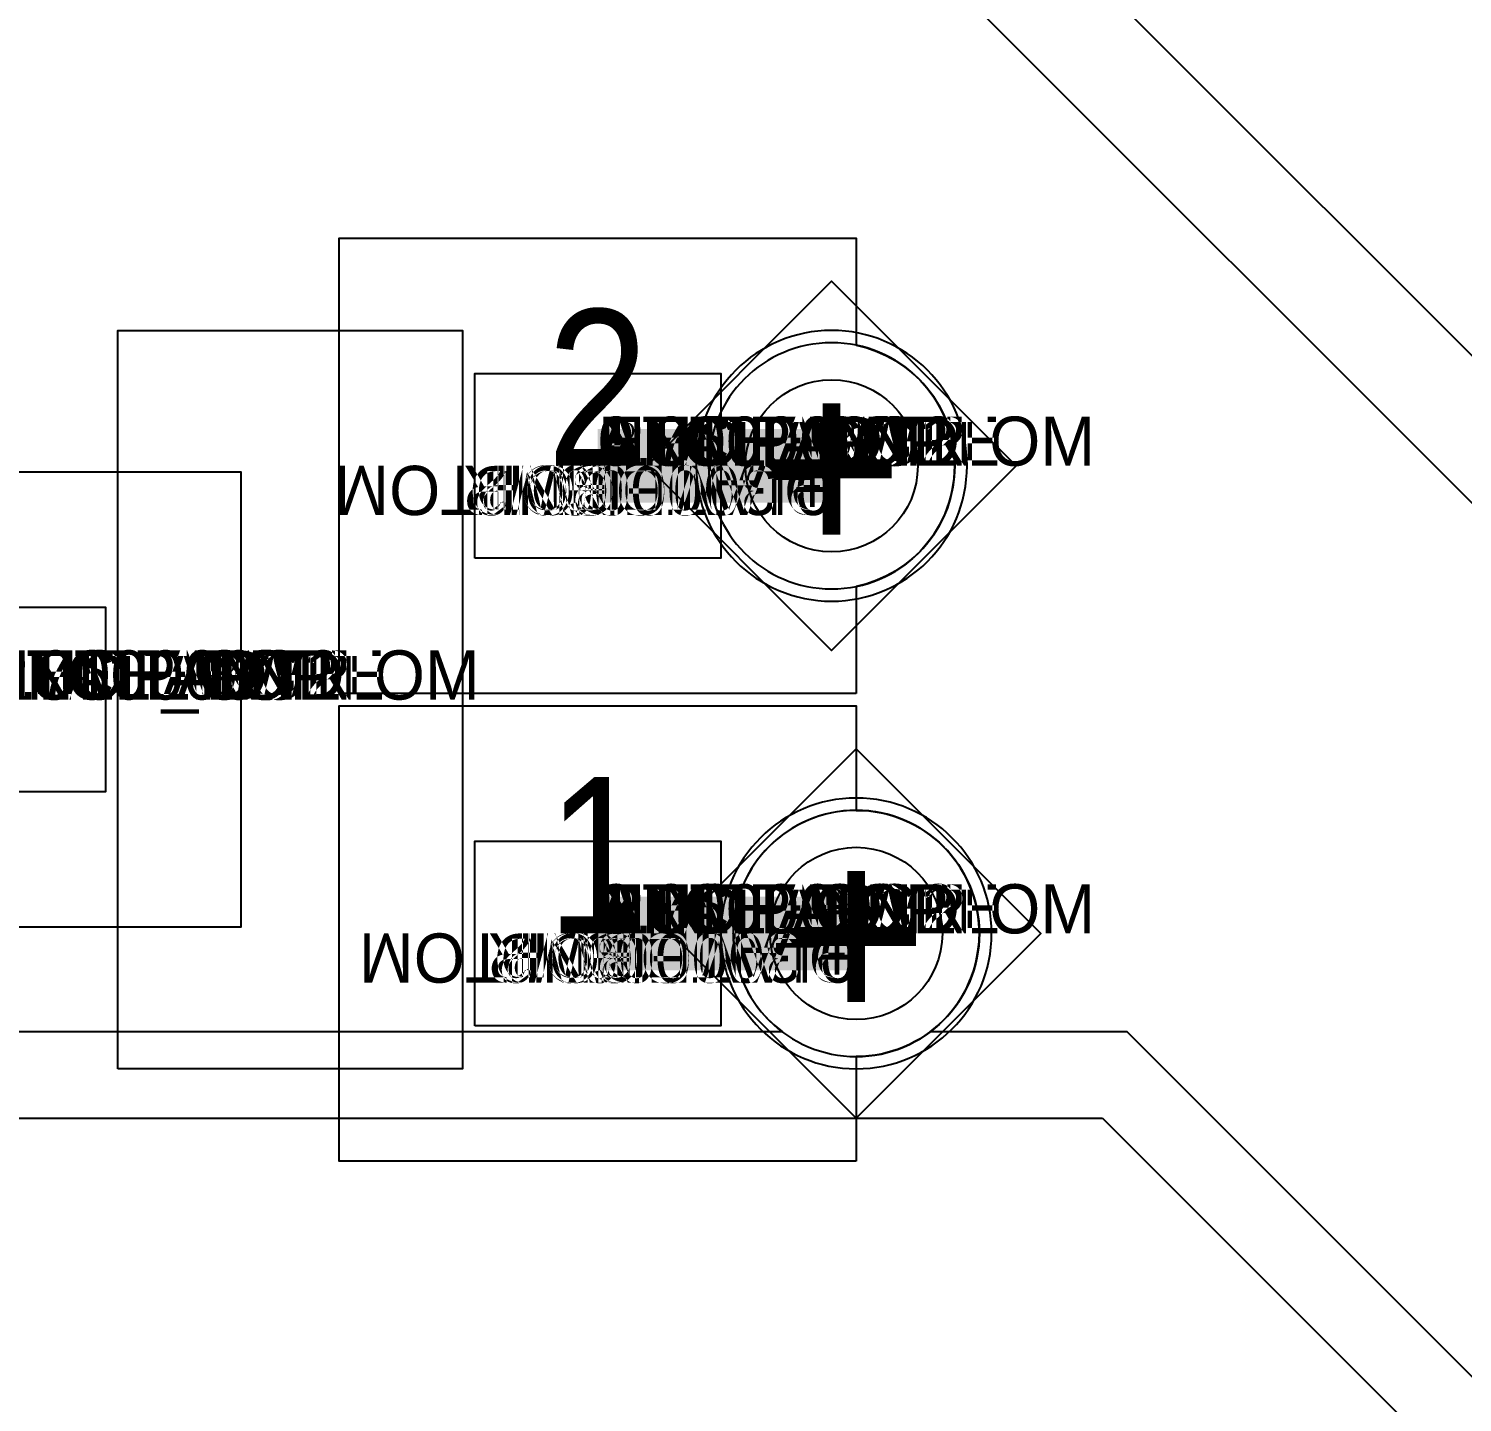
# Model space of a CAD drawing. Extents: x 0 to 323, y 0 to 320.
# Drawn here: x 144.55 to 150.37, y 199.25 to 204.83 of the extents above; entities that cross this region are included whole.
import ezdxf
from ezdxf.enums import TextEntityAlignment as Align

# ---------------------------------------------------------------- set-up
doc = ezdxf.new("R2010")
doc.units = 0
doc.header["$MEASUREMENT"] = 0
doc.layers.get('0').update_dxf_attribs({"linetype": 'CONTINUOUS'})
for name, color, linetype in [('CDN_FIGURES', 7, 'CONTINUOUS'), ('ETCH_BOTTOM', 7, 'CONTINUOUS'), ('ETCH_GND', 3, 'CONTINUOUS'), ('ETCH_INT1', 4, 'CONTINUOUS'), ('ETCH_INT2', 5, 'CONTINUOUS'), ('ETCH_PWR', 6, 'CONTINUOUS'), ('ETCH_TOP', 2, 'CONTINUOUS'), ('MANUFACTURING_NCLEGEND-1-6', 8, 'CONTINUOUS'), ('PACKAGE_GEOMETRY_ASSEMBLY_TOP', 11, 'CONTINUOUS'), ('PACKAGE_GEOMETRY_PIN_NUMBER', 9, 'CONTINUOUS')]:
    doc.layers.add(name, color=color, linetype=linetype)

# ---------------------------------------------------------------- blocks, each defined once
blk = doc.blocks.new('PAD_INFO')
for tag in ['SHAPE_TYPE', 'PAD_HEIGHT', 'PAD_LAYER', 'PAD_TYPE', 'PAD_WIDTH']:
    blk.add_attdef(tag, (0, 0), '', height=0.2)
at = {"flags": 2}
blk.add_attdef('CDN_TYPE', (0, 0), '', height=0.2, dxfattribs=at)
blk = doc.blocks.new('DRILL_INFO')
at = {"flags": 2}
blk.add_attdef('CDN_TYPE', (0, 0), '', height=0.2, dxfattribs=at)
for tag in ['FSHAPE', 'FCHAR', 'DRILL_HEIGHT', 'DIAMETER', 'PLATED', 'DRILL_WIDTH']:
    blk.add_attdef(tag, (0, 0), '', height=0.2)
blk = doc.blocks.new('VIA0700X0300')
at = {"layer": 'ETCH_BOTTOM'}
blk.add_circle((0, 0), 0.35, dxfattribs=at)
at = {"layer": 'ETCH_GND'}
blk.add_circle((0, 0), 0.35, dxfattribs=at)
at = {"layer": 'ETCH_INT1'}
blk.add_circle((0, 0), 0.35, dxfattribs=at)
at = {"layer": 'ETCH_INT2'}
blk.add_circle((0, 0), 0.35, dxfattribs=at)
at = {"layer": 'ETCH_PWR'}
blk.add_circle((0, 0), 0.35, dxfattribs=at)
at = {"layer": 'ETCH_TOP'}
blk.add_circle((0, 0), 0.35, dxfattribs=at)
ref = blk.add_blockref('PAD_INFO', (0, 0))
ref.add_attrib('PAD_LAYER', 'ETCH_TOP', (0, 0), dxfattribs={"height": 0.2})
ref.add_attrib('SHAPE_TYPE', 'NULL', (0, 0), dxfattribs={"height": 0.2})
ref.add_attrib('PAD_TYPE', 'ANTIPAD', (0, 0), dxfattribs={"height": 0.2})
ref.add_attrib('PAD_WIDTH', '0.000000', (0, 0), dxfattribs={"height": 0.2})
ref.add_attrib('PAD_HEIGHT', '0.000000', (0, 0), dxfattribs={"height": 0.2})
ref = blk.add_blockref('PAD_INFO', (0, 0))
ref.add_attrib('PAD_LAYER', 'ETCH_GND', (0, 0), dxfattribs={"height": 0.2})
ref.add_attrib('SHAPE_TYPE', 'NULL', (0, 0), dxfattribs={"height": 0.2})
ref.add_attrib('PAD_TYPE', 'ANTIPAD', (0, 0), dxfattribs={"height": 0.2})
ref.add_attrib('PAD_WIDTH', '0.000000', (0, 0), dxfattribs={"height": 0.2})
ref.add_attrib('PAD_HEIGHT', '0.000000', (0, 0), dxfattribs={"height": 0.2})
ref = blk.add_blockref('PAD_INFO', (0, 0))
ref.add_attrib('PAD_LAYER', 'ETCH_INT1', (0, 0), dxfattribs={"height": 0.2})
ref.add_attrib('SHAPE_TYPE', 'NULL', (0, 0), dxfattribs={"height": 0.2})
ref.add_attrib('PAD_TYPE', 'ANTIPAD', (0, 0), dxfattribs={"height": 0.2})
ref.add_attrib('PAD_WIDTH', '0.000000', (0, 0), dxfattribs={"height": 0.2})
ref.add_attrib('PAD_HEIGHT', '0.000000', (0, 0), dxfattribs={"height": 0.2})
ref = blk.add_blockref('PAD_INFO', (0, 0))
ref.add_attrib('PAD_LAYER', 'ETCH_INT2', (0, 0), dxfattribs={"height": 0.2})
ref.add_attrib('SHAPE_TYPE', 'NULL', (0, 0), dxfattribs={"height": 0.2})
ref.add_attrib('PAD_TYPE', 'ANTIPAD', (0, 0), dxfattribs={"height": 0.2})
ref.add_attrib('PAD_WIDTH', '0.000000', (0, 0), dxfattribs={"height": 0.2})
ref.add_attrib('PAD_HEIGHT', '0.000000', (0, 0), dxfattribs={"height": 0.2})
ref = blk.add_blockref('PAD_INFO', (0, 0))
ref.add_attrib('PAD_LAYER', 'ETCH_PWR', (0, 0), dxfattribs={"height": 0.2})
ref.add_attrib('SHAPE_TYPE', 'NULL', (0, 0), dxfattribs={"height": 0.2})
ref.add_attrib('PAD_TYPE', 'ANTIPAD', (0, 0), dxfattribs={"height": 0.2})
ref.add_attrib('PAD_WIDTH', '0.000000', (0, 0), dxfattribs={"height": 0.2})
ref.add_attrib('PAD_HEIGHT', '0.000000', (0, 0), dxfattribs={"height": 0.2})
ref = blk.add_blockref('PAD_INFO', (0, 0))
ref.add_attrib('PAD_LAYER', 'ETCH_BOTTOM', (0, 0), dxfattribs={"height": 0.2})
ref.add_attrib('SHAPE_TYPE', 'NULL', (0, 0), dxfattribs={"height": 0.2})
ref.add_attrib('PAD_TYPE', 'ANTIPAD', (0, 0), dxfattribs={"height": 0.2})
ref.add_attrib('PAD_WIDTH', '0.000000', (0, 0), dxfattribs={"height": 0.2})
ref.add_attrib('PAD_HEIGHT', '0.000000', (0, 0), dxfattribs={"height": 0.2})
ref = blk.add_blockref('PAD_INFO', (0, 0))
ref.add_attrib('PAD_LAYER', 'ETCH_TOP', (0, 0), dxfattribs={"height": 0.2})
ref.add_attrib('SHAPE_TYPE', 'NULL', (0, 0), dxfattribs={"height": 0.2})
ref.add_attrib('PAD_TYPE', 'THERMAL', (0, 0), dxfattribs={"height": 0.2})
ref.add_attrib('PAD_WIDTH', '0.000000', (0, 0), dxfattribs={"height": 0.2})
ref.add_attrib('PAD_HEIGHT', '0.000000', (0, 0), dxfattribs={"height": 0.2})
ref = blk.add_blockref('PAD_INFO', (0, 0))
ref.add_attrib('PAD_LAYER', 'ETCH_GND', (0, 0), dxfattribs={"height": 0.2})
ref.add_attrib('SHAPE_TYPE', 'NULL', (0, 0), dxfattribs={"height": 0.2})
ref.add_attrib('PAD_TYPE', 'THERMAL', (0, 0), dxfattribs={"height": 0.2})
ref.add_attrib('PAD_WIDTH', '0.000000', (0, 0), dxfattribs={"height": 0.2})
ref.add_attrib('PAD_HEIGHT', '0.000000', (0, 0), dxfattribs={"height": 0.2})
ref = blk.add_blockref('PAD_INFO', (0, 0))
ref.add_attrib('PAD_LAYER', 'ETCH_INT1', (0, 0), dxfattribs={"height": 0.2})
ref.add_attrib('SHAPE_TYPE', 'NULL', (0, 0), dxfattribs={"height": 0.2})
ref.add_attrib('PAD_TYPE', 'THERMAL', (0, 0), dxfattribs={"height": 0.2})
ref.add_attrib('PAD_WIDTH', '0.000000', (0, 0), dxfattribs={"height": 0.2})
ref.add_attrib('PAD_HEIGHT', '0.000000', (0, 0), dxfattribs={"height": 0.2})
ref = blk.add_blockref('PAD_INFO', (0, 0))
ref.add_attrib('PAD_LAYER', 'ETCH_INT2', (0, 0), dxfattribs={"height": 0.2})
ref.add_attrib('SHAPE_TYPE', 'NULL', (0, 0), dxfattribs={"height": 0.2})
ref.add_attrib('PAD_TYPE', 'THERMAL', (0, 0), dxfattribs={"height": 0.2})
ref.add_attrib('PAD_WIDTH', '0.000000', (0, 0), dxfattribs={"height": 0.2})
ref.add_attrib('PAD_HEIGHT', '0.000000', (0, 0), dxfattribs={"height": 0.2})
ref = blk.add_blockref('PAD_INFO', (0, 0))
ref.add_attrib('PAD_LAYER', 'ETCH_PWR', (0, 0), dxfattribs={"height": 0.2})
ref.add_attrib('SHAPE_TYPE', 'NULL', (0, 0), dxfattribs={"height": 0.2})
ref.add_attrib('PAD_TYPE', 'THERMAL', (0, 0), dxfattribs={"height": 0.2})
ref.add_attrib('PAD_WIDTH', '0.000000', (0, 0), dxfattribs={"height": 0.2})
ref.add_attrib('PAD_HEIGHT', '0.000000', (0, 0), dxfattribs={"height": 0.2})
ref = blk.add_blockref('PAD_INFO', (0, 0))
ref.add_attrib('PAD_LAYER', 'ETCH_BOTTOM', (0, 0), dxfattribs={"height": 0.2})
ref.add_attrib('SHAPE_TYPE', 'NULL', (0, 0), dxfattribs={"height": 0.2})
ref.add_attrib('PAD_TYPE', 'THERMAL', (0, 0), dxfattribs={"height": 0.2})
ref.add_attrib('PAD_WIDTH', '0.000000', (0, 0), dxfattribs={"height": 0.2})
ref.add_attrib('PAD_HEIGHT', '0.000000', (0, 0), dxfattribs={"height": 0.2})
ref = blk.add_blockref('PAD_INFO', (0, 0))
ref.add_attrib('PAD_LAYER', 'ETCH_TOP', (0, 0), dxfattribs={"height": 0.2})
ref.add_attrib('SHAPE_TYPE', 'CIRCLE', (0, 0), dxfattribs={"height": 0.2})
ref.add_attrib('PAD_TYPE', 'REGULAR', (0, 0), dxfattribs={"height": 0.2})
ref.add_attrib('PAD_WIDTH', '0.700000', (0, 0), dxfattribs={"height": 0.2})
ref.add_attrib('PAD_HEIGHT', '0.700000', (0, 0), dxfattribs={"height": 0.2})
ref = blk.add_blockref('PAD_INFO', (0, 0))
ref.add_attrib('PAD_LAYER', 'ETCH_GND', (0, 0), dxfattribs={"height": 0.2})
ref.add_attrib('SHAPE_TYPE', 'CIRCLE', (0, 0), dxfattribs={"height": 0.2})
ref.add_attrib('PAD_TYPE', 'REGULAR', (0, 0), dxfattribs={"height": 0.2})
ref.add_attrib('PAD_WIDTH', '0.700000', (0, 0), dxfattribs={"height": 0.2})
ref.add_attrib('PAD_HEIGHT', '0.700000', (0, 0), dxfattribs={"height": 0.2})
ref = blk.add_blockref('PAD_INFO', (0, 0))
ref.add_attrib('PAD_LAYER', 'ETCH_INT1', (0, 0), dxfattribs={"height": 0.2})
ref.add_attrib('SHAPE_TYPE', 'CIRCLE', (0, 0), dxfattribs={"height": 0.2})
ref.add_attrib('PAD_TYPE', 'REGULAR', (0, 0), dxfattribs={"height": 0.2})
ref.add_attrib('PAD_WIDTH', '0.700000', (0, 0), dxfattribs={"height": 0.2})
ref.add_attrib('PAD_HEIGHT', '0.700000', (0, 0), dxfattribs={"height": 0.2})
ref = blk.add_blockref('PAD_INFO', (0, 0))
ref.add_attrib('PAD_LAYER', 'ETCH_INT2', (0, 0), dxfattribs={"height": 0.2})
ref.add_attrib('SHAPE_TYPE', 'CIRCLE', (0, 0), dxfattribs={"height": 0.2})
ref.add_attrib('PAD_TYPE', 'REGULAR', (0, 0), dxfattribs={"height": 0.2})
ref.add_attrib('PAD_WIDTH', '0.700000', (0, 0), dxfattribs={"height": 0.2})
ref.add_attrib('PAD_HEIGHT', '0.700000', (0, 0), dxfattribs={"height": 0.2})
ref = blk.add_blockref('PAD_INFO', (0, 0))
ref.add_attrib('PAD_LAYER', 'ETCH_PWR', (0, 0), dxfattribs={"height": 0.2})
ref.add_attrib('SHAPE_TYPE', 'CIRCLE', (0, 0), dxfattribs={"height": 0.2})
ref.add_attrib('PAD_TYPE', 'REGULAR', (0, 0), dxfattribs={"height": 0.2})
ref.add_attrib('PAD_WIDTH', '0.700000', (0, 0), dxfattribs={"height": 0.2})
ref.add_attrib('PAD_HEIGHT', '0.700000', (0, 0), dxfattribs={"height": 0.2})
ref = blk.add_blockref('PAD_INFO', (0, 0))
ref.add_attrib('PAD_LAYER', 'ETCH_BOTTOM', (0, 0), dxfattribs={"height": 0.2})
ref.add_attrib('SHAPE_TYPE', 'CIRCLE', (0, 0), dxfattribs={"height": 0.2})
ref.add_attrib('PAD_TYPE', 'REGULAR', (0, 0), dxfattribs={"height": 0.2})
ref.add_attrib('PAD_WIDTH', '0.700000', (0, 0), dxfattribs={"height": 0.2})
ref.add_attrib('PAD_HEIGHT', '0.700000', (0, 0), dxfattribs={"height": 0.2})
ref = blk.add_blockref('DRILL_INFO', (0, 0))
ref.add_attrib('DIAMETER', '0.300000', (0, 0), dxfattribs={"height": 0.2})
ref.add_attrib('PLATED', 'PLATED', (0, 0), dxfattribs={"height": 0.2})
ref.add_attrib('FSHAPE', 'DIAMOND', (0, 0), dxfattribs={"height": 0.2})
ref.add_attrib('FCHAR', '+', (0, 0), dxfattribs={"height": 0.2})
ref.add_attrib('DRILL_WIDTH', '1.500000', (0, 0), dxfattribs={"height": 0.2})
ref.add_attrib('DRILL_HEIGHT', '1.500000', (0, 0), dxfattribs={"height": 0.2})
for tag in ['CDN_TYPE', 'PIN']:
    blk.add_attdef(tag, (0, 0), '', height=0.2)
at = {"flags": 2}
for tag in ['PSTKNAME', 'BBV']:
    blk.add_attdef(tag, (0, 0), '', height=0.2, dxfattribs=at)
blk = doc.blocks.new('FIGURE_DIAMOND')
at = {"layer": 'CDN_FIGURES'}
blk.add_lwpolyline([(-0.5, 0), (0, 0.5), (0.5, 0), (0, -0.5)], close=True, dxfattribs=at)
blk = doc.blocks.new('RC1000X0750TS')
at = {"layer": 'ETCH_TOP'}
blk.add_lwpolyline([(-0.5, -0.375), (-0.5, 0.375), (0.5, 0.375), (0.5, -0.375)], close=True, dxfattribs=at)
ref = blk.add_blockref('PAD_INFO', (0, 0))
ref.add_attrib('PAD_LAYER', 'ETCH_TOP', (0, 0), dxfattribs={"height": 0.2})
ref.add_attrib('SHAPE_TYPE', 'NULL', (0, 0), dxfattribs={"height": 0.2})
ref.add_attrib('PAD_TYPE', 'ANTIPAD', (0, 0), dxfattribs={"height": 0.2})
ref.add_attrib('PAD_WIDTH', '0.000000', (0, 0), dxfattribs={"height": 0.2})
ref.add_attrib('PAD_HEIGHT', '0.000000', (0, 0), dxfattribs={"height": 0.2})
ref = blk.add_blockref('PAD_INFO', (0, 0))
ref.add_attrib('PAD_LAYER', 'ETCH_GND', (0, 0), dxfattribs={"height": 0.2})
ref.add_attrib('SHAPE_TYPE', 'NULL', (0, 0), dxfattribs={"height": 0.2})
ref.add_attrib('PAD_TYPE', 'ANTIPAD', (0, 0), dxfattribs={"height": 0.2})
ref.add_attrib('PAD_WIDTH', '0.000000', (0, 0), dxfattribs={"height": 0.2})
ref.add_attrib('PAD_HEIGHT', '0.000000', (0, 0), dxfattribs={"height": 0.2})
ref = blk.add_blockref('PAD_INFO', (0, 0))
ref.add_attrib('PAD_LAYER', 'ETCH_INT1', (0, 0), dxfattribs={"height": 0.2})
ref.add_attrib('SHAPE_TYPE', 'NULL', (0, 0), dxfattribs={"height": 0.2})
ref.add_attrib('PAD_TYPE', 'ANTIPAD', (0, 0), dxfattribs={"height": 0.2})
ref.add_attrib('PAD_WIDTH', '0.000000', (0, 0), dxfattribs={"height": 0.2})
ref.add_attrib('PAD_HEIGHT', '0.000000', (0, 0), dxfattribs={"height": 0.2})
ref = blk.add_blockref('PAD_INFO', (0, 0))
ref.add_attrib('PAD_LAYER', 'ETCH_INT2', (0, 0), dxfattribs={"height": 0.2})
ref.add_attrib('SHAPE_TYPE', 'NULL', (0, 0), dxfattribs={"height": 0.2})
ref.add_attrib('PAD_TYPE', 'ANTIPAD', (0, 0), dxfattribs={"height": 0.2})
ref.add_attrib('PAD_WIDTH', '0.000000', (0, 0), dxfattribs={"height": 0.2})
ref.add_attrib('PAD_HEIGHT', '0.000000', (0, 0), dxfattribs={"height": 0.2})
ref = blk.add_blockref('PAD_INFO', (0, 0))
ref.add_attrib('PAD_LAYER', 'ETCH_PWR', (0, 0), dxfattribs={"height": 0.2})
ref.add_attrib('SHAPE_TYPE', 'NULL', (0, 0), dxfattribs={"height": 0.2})
ref.add_attrib('PAD_TYPE', 'ANTIPAD', (0, 0), dxfattribs={"height": 0.2})
ref.add_attrib('PAD_WIDTH', '0.000000', (0, 0), dxfattribs={"height": 0.2})
ref.add_attrib('PAD_HEIGHT', '0.000000', (0, 0), dxfattribs={"height": 0.2})
ref = blk.add_blockref('PAD_INFO', (0, 0))
ref.add_attrib('PAD_LAYER', 'ETCH_BOTTOM', (0, 0), dxfattribs={"height": 0.2})
ref.add_attrib('SHAPE_TYPE', 'NULL', (0, 0), dxfattribs={"height": 0.2})
ref.add_attrib('PAD_TYPE', 'ANTIPAD', (0, 0), dxfattribs={"height": 0.2})
ref.add_attrib('PAD_WIDTH', '0.000000', (0, 0), dxfattribs={"height": 0.2})
ref.add_attrib('PAD_HEIGHT', '0.000000', (0, 0), dxfattribs={"height": 0.2})
ref = blk.add_blockref('PAD_INFO', (0, 0))
ref.add_attrib('PAD_LAYER', 'ETCH_TOP', (0, 0), dxfattribs={"height": 0.2})
ref.add_attrib('SHAPE_TYPE', 'NULL', (0, 0), dxfattribs={"height": 0.2})
ref.add_attrib('PAD_TYPE', 'THERMAL', (0, 0), dxfattribs={"height": 0.2})
ref.add_attrib('PAD_WIDTH', '0.000000', (0, 0), dxfattribs={"height": 0.2})
ref.add_attrib('PAD_HEIGHT', '0.000000', (0, 0), dxfattribs={"height": 0.2})
ref = blk.add_blockref('PAD_INFO', (0, 0))
ref.add_attrib('PAD_LAYER', 'ETCH_GND', (0, 0), dxfattribs={"height": 0.2})
ref.add_attrib('SHAPE_TYPE', 'NULL', (0, 0), dxfattribs={"height": 0.2})
ref.add_attrib('PAD_TYPE', 'THERMAL', (0, 0), dxfattribs={"height": 0.2})
ref.add_attrib('PAD_WIDTH', '0.000000', (0, 0), dxfattribs={"height": 0.2})
ref.add_attrib('PAD_HEIGHT', '0.000000', (0, 0), dxfattribs={"height": 0.2})
ref = blk.add_blockref('PAD_INFO', (0, 0))
ref.add_attrib('PAD_LAYER', 'ETCH_INT1', (0, 0), dxfattribs={"height": 0.2})
ref.add_attrib('SHAPE_TYPE', 'NULL', (0, 0), dxfattribs={"height": 0.2})
ref.add_attrib('PAD_TYPE', 'THERMAL', (0, 0), dxfattribs={"height": 0.2})
ref.add_attrib('PAD_WIDTH', '0.000000', (0, 0), dxfattribs={"height": 0.2})
ref.add_attrib('PAD_HEIGHT', '0.000000', (0, 0), dxfattribs={"height": 0.2})
ref = blk.add_blockref('PAD_INFO', (0, 0))
ref.add_attrib('PAD_LAYER', 'ETCH_INT2', (0, 0), dxfattribs={"height": 0.2})
ref.add_attrib('SHAPE_TYPE', 'NULL', (0, 0), dxfattribs={"height": 0.2})
ref.add_attrib('PAD_TYPE', 'THERMAL', (0, 0), dxfattribs={"height": 0.2})
ref.add_attrib('PAD_WIDTH', '0.000000', (0, 0), dxfattribs={"height": 0.2})
ref.add_attrib('PAD_HEIGHT', '0.000000', (0, 0), dxfattribs={"height": 0.2})
ref = blk.add_blockref('PAD_INFO', (0, 0))
ref.add_attrib('PAD_LAYER', 'ETCH_PWR', (0, 0), dxfattribs={"height": 0.2})
ref.add_attrib('SHAPE_TYPE', 'NULL', (0, 0), dxfattribs={"height": 0.2})
ref.add_attrib('PAD_TYPE', 'THERMAL', (0, 0), dxfattribs={"height": 0.2})
ref.add_attrib('PAD_WIDTH', '0.000000', (0, 0), dxfattribs={"height": 0.2})
ref.add_attrib('PAD_HEIGHT', '0.000000', (0, 0), dxfattribs={"height": 0.2})
ref = blk.add_blockref('PAD_INFO', (0, 0))
ref.add_attrib('PAD_LAYER', 'ETCH_BOTTOM', (0, 0), dxfattribs={"height": 0.2})
ref.add_attrib('SHAPE_TYPE', 'NULL', (0, 0), dxfattribs={"height": 0.2})
ref.add_attrib('PAD_TYPE', 'THERMAL', (0, 0), dxfattribs={"height": 0.2})
ref.add_attrib('PAD_WIDTH', '0.000000', (0, 0), dxfattribs={"height": 0.2})
ref.add_attrib('PAD_HEIGHT', '0.000000', (0, 0), dxfattribs={"height": 0.2})
ref = blk.add_blockref('PAD_INFO', (0, 0))
ref.add_attrib('PAD_LAYER', 'ETCH_TOP', (0, 0), dxfattribs={"height": 0.2})
ref.add_attrib('SHAPE_TYPE', 'RECTANGLE', (0, 0), dxfattribs={"height": 0.2})
ref.add_attrib('PAD_TYPE', 'REGULAR', (0, 0), dxfattribs={"height": 0.2})
ref.add_attrib('PAD_WIDTH', '1.000000', (0, 0), dxfattribs={"height": 0.2})
ref.add_attrib('PAD_HEIGHT', '0.750000', (0, 0), dxfattribs={"height": 0.2})
ref = blk.add_blockref('PAD_INFO', (0, 0))
ref.add_attrib('PAD_LAYER', 'ETCH_GND', (0, 0), dxfattribs={"height": 0.2})
ref.add_attrib('SHAPE_TYPE', 'NULL', (0, 0), dxfattribs={"height": 0.2})
ref.add_attrib('PAD_TYPE', 'REGULAR', (0, 0), dxfattribs={"height": 0.2})
ref.add_attrib('PAD_WIDTH', '0.000000', (0, 0), dxfattribs={"height": 0.2})
ref.add_attrib('PAD_HEIGHT', '0.000000', (0, 0), dxfattribs={"height": 0.2})
ref = blk.add_blockref('PAD_INFO', (0, 0))
ref.add_attrib('PAD_LAYER', 'ETCH_INT1', (0, 0), dxfattribs={"height": 0.2})
ref.add_attrib('SHAPE_TYPE', 'NULL', (0, 0), dxfattribs={"height": 0.2})
ref.add_attrib('PAD_TYPE', 'REGULAR', (0, 0), dxfattribs={"height": 0.2})
ref.add_attrib('PAD_WIDTH', '0.000000', (0, 0), dxfattribs={"height": 0.2})
ref.add_attrib('PAD_HEIGHT', '0.000000', (0, 0), dxfattribs={"height": 0.2})
ref = blk.add_blockref('PAD_INFO', (0, 0))
ref.add_attrib('PAD_LAYER', 'ETCH_INT2', (0, 0), dxfattribs={"height": 0.2})
ref.add_attrib('SHAPE_TYPE', 'NULL', (0, 0), dxfattribs={"height": 0.2})
ref.add_attrib('PAD_TYPE', 'REGULAR', (0, 0), dxfattribs={"height": 0.2})
ref.add_attrib('PAD_WIDTH', '0.000000', (0, 0), dxfattribs={"height": 0.2})
ref.add_attrib('PAD_HEIGHT', '0.000000', (0, 0), dxfattribs={"height": 0.2})
ref = blk.add_blockref('PAD_INFO', (0, 0))
ref.add_attrib('PAD_LAYER', 'ETCH_PWR', (0, 0), dxfattribs={"height": 0.2})
ref.add_attrib('SHAPE_TYPE', 'NULL', (0, 0), dxfattribs={"height": 0.2})
ref.add_attrib('PAD_TYPE', 'REGULAR', (0, 0), dxfattribs={"height": 0.2})
ref.add_attrib('PAD_WIDTH', '0.000000', (0, 0), dxfattribs={"height": 0.2})
ref.add_attrib('PAD_HEIGHT', '0.000000', (0, 0), dxfattribs={"height": 0.2})
ref = blk.add_blockref('PAD_INFO', (0, 0))
ref.add_attrib('PAD_LAYER', 'ETCH_BOTTOM', (0, 0), dxfattribs={"height": 0.2})
ref.add_attrib('SHAPE_TYPE', 'NULL', (0, 0), dxfattribs={"height": 0.2})
ref.add_attrib('PAD_TYPE', 'REGULAR', (0, 0), dxfattribs={"height": 0.2})
ref.add_attrib('PAD_WIDTH', '0.000000', (0, 0), dxfattribs={"height": 0.2})
ref.add_attrib('PAD_HEIGHT', '0.000000', (0, 0), dxfattribs={"height": 0.2})
ref = blk.add_blockref('DRILL_INFO', (0, 0))
ref.add_attrib('DIAMETER', '0.000000', (0, 0), dxfattribs={"height": 0.2})
ref.add_attrib('PLATED', 'PLATED', (0, 0), dxfattribs={"height": 0.2})
ref.add_attrib('FSHAPE', 'NULL', (0, 0), dxfattribs={"height": 0.2})
ref.add_attrib('DRILL_WIDTH', '0.000000', (0, 0), dxfattribs={"height": 0.2})
ref.add_attrib('DRILL_HEIGHT', '0.000000', (0, 0), dxfattribs={"height": 0.2})
for tag in ['CDN_TYPE', 'PIN']:
    blk.add_attdef(tag, (0, 0), '', height=0.2)
at = {"flags": 2}
for tag in ['PSTKNAME', 'BBV']:
    blk.add_attdef(tag, (0, 0), '', height=0.2, dxfattribs=at)
blk = doc.blocks.new('F341')
at = {"layer": 'PACKAGE_GEOMETRY_ASSEMBLY_TOP'}
blk.add_lwpolyline([(-1.95, -0.55), (-1.95, 2.45), (-0.55, 2.45), (-0.55, -0.55)], close=True, dxfattribs=at)
at = {"layer": 'ETCH_TOP'}
ref = blk.add_blockref('RC1000X0750TS', (0, 1.9), dxfattribs=at)
ref.add_attrib('CDN_TYPE', 'PIN', (0, 0), dxfattribs={"height": 0.2})
ref.add_attrib('PIN', '2', (0, 0), dxfattribs={"height": 0.2})
ref = blk.add_blockref('RC1000X0750TS', (-2.5, 0.95), dxfattribs=at)
ref.add_attrib('CDN_TYPE', 'PIN', (0, 0), dxfattribs={"height": 0.2})
ref.add_attrib('PIN', '3', (0, 0), dxfattribs={"height": 0.2})
ref = blk.add_blockref('RC1000X0750TS', (0, 0), dxfattribs=at)
ref.add_attrib('CDN_TYPE', 'PIN', (0, 0), dxfattribs={"height": 0.2})
ref.add_attrib('PIN', '1', (0, 0), dxfattribs={"height": 0.2})
at = {"flags": 2}
for tag in ['SYMBOL_TYPE', 'CDN_TYPE', 'REFDES']:
    blk.add_attdef(tag, (0, 0), '', height=0.2, dxfattribs=at)

msp = doc.modelspace()

# ---------------------------------------------------------------- linework, layer by layer
at = {"layer": 'ETCH_BOTTOM'}
for points in [[(148.3627, 203.0555, 1), (147.2625, 203.0555, 1)], [(148.4627, 201.1555, 1), (147.3625, 201.1555, 1)]]:
    msp.add_lwpolyline(points, format="xyb", close=True, dxfattribs=at)
at = {"layer": 'ETCH_GND'}
for points in [[(148.3127, 203.0555, 1), (147.3125, 203.0555, 1)], [(148.4127, 201.1555, 1), (147.4125, 201.1555, 1)]]:
    msp.add_lwpolyline(points, format="xyb", close=True, dxfattribs=at)
at = {"layer": 'ETCH_INT1'}
msp.add_lwpolyline([(148.3127, 203.0555, 1), (147.3125, 203.0555, 1)], format="xyb", close=True, dxfattribs=at)
at = {"layer": 'ETCH_INT2'}
msp.add_lwpolyline([(148.4127, 201.1555, 1), (147.4125, 201.1555, 1)], format="xyb", close=True, dxfattribs=at)
at = {"layer": 'ETCH_PWR'}
for points in [[(25.8126, 272.2055), (188.7626, 272.2055), (190.4626, 270.5055), (190.4626, 157.7555), (188.6126, 155.9055), (175.9926, 155.9055), (175.9926, 158.2555), (155.6626, 158.2555), (150.0126, 163.9055), (150.0126, 178.9555), (150.9126, 179.8555), (150.9126, 198.8555), (149.0126, 200.7555), (148.2128, 200.7555, 2.998401), (147.6124, 200.7555), (129.3198, 200.7555, 2.379876), (128.6054, 200.7555), (92.0397, 200.7555, 1.362659)], [(125.9126, 204.9555), (139.0626, 204.9555), (141.1626, 207.0555), (143.5126, 207.0555), (144.1626, 206.4055), (144.1626, 205.3555), (144.5626, 204.9555), (144.6126, 205.0055), (148.3126, 205.0055), (153.3126, 200.0055), (153.3126, 168.2555), (155.6126, 165.9555), (155.6626, 166.0055), (180.0626, 166.0055), (185.8126, 171.7555), (185.8126, 174.8784, 1.362659), (185.8126, 175.8326), (185.8126, 260.4555)], [(179.8626, 166.2555), (157.9126, 166.2555), (157.9126, 166.3055), (156.2626, 166.3055), (153.8626, 168.7055), (153.8626, 200.0555), (148.4626, 205.4555), (146.6955, 205.4555, -0.489483), (146.5972, 205.582, 1.286813), (145.628, 205.582, -0.489483), (145.5297, 205.4555), (144.6126, 205.4555), (144.6126, 206.6055), (143.8126, 207.4055), (141.2126, 207.4055), (139.2626, 205.4555), (137.6603, 205.4555, -0.545308), (137.568, 205.5988, 1.552073), (136.6572, 205.5988, -0.545308), (136.5649, 205.4555), (127.7946, 205.4555, -0.592533), (127.7092, 205.6115, 1.824259), (126.866, 205.6115, -0.592533)], [(91.5726, 200.4055), (148.9126, 200.4055), (150.7126, 198.6055), (150.7126, 180.2555), (150.3127, 179.8556, 2.413531), (149.8125, 179.3554), (149.6126, 179.1555), (149.6126, 163.8555), (155.2126, 158.2555), (150.3826, 158.2555), (150.3826, 155.6055), (3.2126, 155.6055)]]:
    msp.add_lwpolyline(points, format="xyb", dxfattribs=at)
msp.add_lwpolyline([(148.3127, 203.0555, 1), (147.3125, 203.0555, 1)], format="xyb", close=True, dxfattribs=at)
at = {"layer": 'ETCH_TOP'}
for points in [[(147.9127, 202.1304), (145.8125, 202.1304), (145.8125, 203.9806), (147.9127, 203.9806), (147.9127, 203.5455, -0.816367), (147.9127, 202.5655)], [(147.9127, 200.2304), (145.8125, 200.2304), (145.8125, 202.0806), (147.9127, 202.0806), (147.9127, 201.6556, -1), (147.9127, 200.6554)]]:
    msp.add_lwpolyline(points, format="xyb", close=True, dxfattribs=at)
for points in [[(146.8626, 203.0555, 0.3, 0.3, 0), (147.8126, 203.0555, 0.3, 0.3, 0)], [(146.8626, 201.1555, 0.3, 0.3, 0), (147.9126, 201.1555, 0.3, 0.3, 0)]]:
    msp.add_lwpolyline(points, format="xyseb", dxfattribs=at)
msp.add_lwpolyline([(143.6627, 203.0306), (145.4127, 203.0306), (145.4127, 201.1804), (143.9947, 201.1804)], dxfattribs=at)

# ---------------------------------------------------------------- block references
msp.add_blockref('F341', (146.8626, 201.1555))
at = {"layer": 'ETCH_TOP', "rotation": 180}
for p in [(147.8126, 203.0555), (147.9126, 201.1555)]:
    msp.add_blockref('VIA0700X0300', p, dxfattribs=at)
at = {"layer": 'MANUFACTURING_NCLEGEND-1-6', "xscale": 1.5, "yscale": 1.5}
for p in [(147.8126, 203.0555), (147.9126, 201.1555)]:
    msp.add_blockref('FIGURE_DIAMOND', p, dxfattribs=at)

# ---------------------------------------------------------------- texts
at = {"layer": 'MANUFACTURING_NCLEGEND-1-6'}
for p in [(147.8126, 203.0555), (147.9126, 201.1555)]:
    msp.add_text('+', height=0.75, dxfattribs=at).set_placement(p, align=Align.MIDDLE_CENTER)
at = {"layer": 'PACKAGE_GEOMETRY_PIN_NUMBER', "width": 0.87874}
for s, p in [('2', (146.8626, 203.0555)), ('1', (146.8626, 201.1555))]:
    msp.add_text(s, height=0.635, dxfattribs=at).set_placement(p, align=Align.CENTER)

doc.saveas('drawing.dxf')
